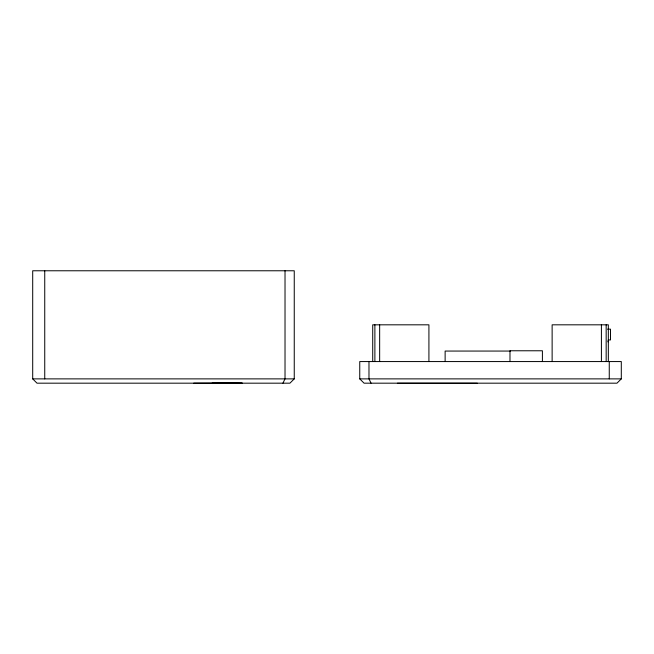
<?xml version="1.0" encoding="UTF-8"?>
<svg xmlns="http://www.w3.org/2000/svg" width="654" height="654" viewBox="0 0 654 654"><rect width="100%" height="100%" fill="white"/><g stroke="black" fill="none" stroke-linecap="round" stroke-linejoin="round"><path stroke-width="0.98" d="M607.934 341.911L608.334 339.949L610.493 339.949L610.493 329.158L607.501 329.158M282.929 383.179L285.021 378.879L285.021 270.772M294.251 378.879L289.926 383.179L37 383.179L32.7 378.879L32.7 270.772L294.251 270.772L294.251 378.879L32.7 378.879M621.3 378.879L616.975 383.179L364.074 383.179L359.749 378.879L359.749 361.564L621.3 361.564L621.3 378.879L359.749 378.879M218.044 382.909L233.838 382.909M233.838 383.179L234.811 382.909M230.993 383.007L231.426 382.95M231.205 383.113L233.838 383.048M212.092 383.179L242.356 383.179L219.057 382.925M193.739 383.179L224.608 383.113M510.414 351.059L445.129 351.059L445.129 361.564M397.37 383.228L477.355 383.228M371.055 383.179L368.979 378.879L368.979 361.564M609.258 361.564L609.258 378.879M608.334 361.564L608.334 324.817L552.131 324.817L552.131 361.564M606.168 324.817L606.168 361.564M601.41 324.817L601.41 361.564M542.403 361.564L542.403 350.773L509.981 350.773L509.981 361.564M428.918 361.564L428.918 324.817L372.715 324.817L372.715 361.564M379.655 324.817L379.655 361.564M374.881 324.817L374.881 361.564M44.742 270.772L44.742 378.879"/></g></svg>
